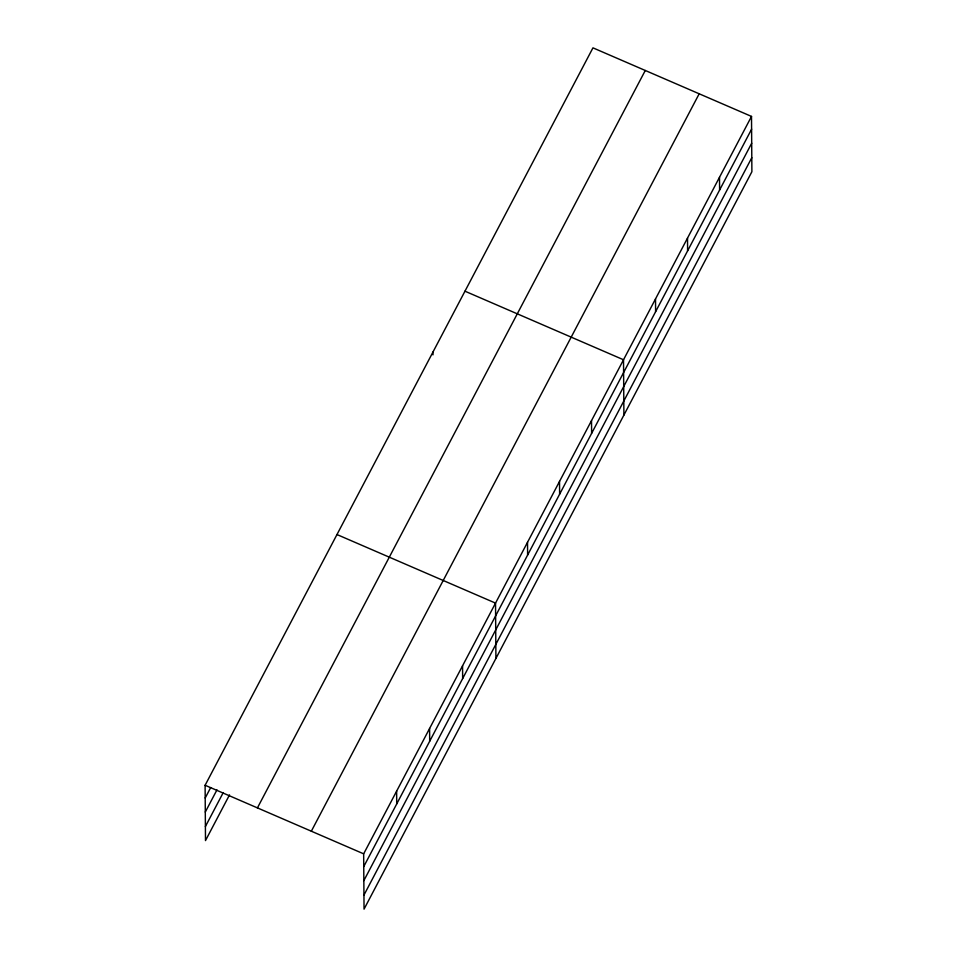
<?xml version="1.0" encoding="UTF-8"?>
<svg xmlns="http://www.w3.org/2000/svg" width="957" height="957" viewBox="0 0 957 957"><rect width="100%" height="100%" fill="white"/><g stroke="black" fill="none" stroke-linecap="round" stroke-linejoin="round"><path stroke-width="1.44" d="M229.524 794.872L205.492 840.581L205.109 785.266L592.957 47.85L751.508 116.419L751.891 171.734L364.043 909.15L363.66 853.835L751.508 116.419M205.193 798.018L210.684 787.575M205.288 812.062L216.964 789.872M205.396 826.537L223.244 792.587M257.433 807.887L645.281 70.483M311.336 831.202L699.184 93.798M363.756 866.599L751.604 129.183M363.851 880.643L751.7 143.227M363.947 895.106L751.795 157.702M464.958 291.191L623.521 359.772L623.904 415.087M336.972 534.544L495.535 603.113L495.917 658.428M205.109 785.266L363.66 853.835M719.508 177.26L719.604 190.024M687.521 238.102L687.604 250.854M655.521 298.931L655.605 311.695M591.522 420.602L591.617 433.365M559.522 481.443L559.618 494.207M527.522 542.284L527.618 555.036M462.566 665.797L462.65 678.561M432.959 352.032L432.983 354.868M429.597 728.48L429.681 741.232M396.629 791.152L396.712 803.916"/></g></svg>
